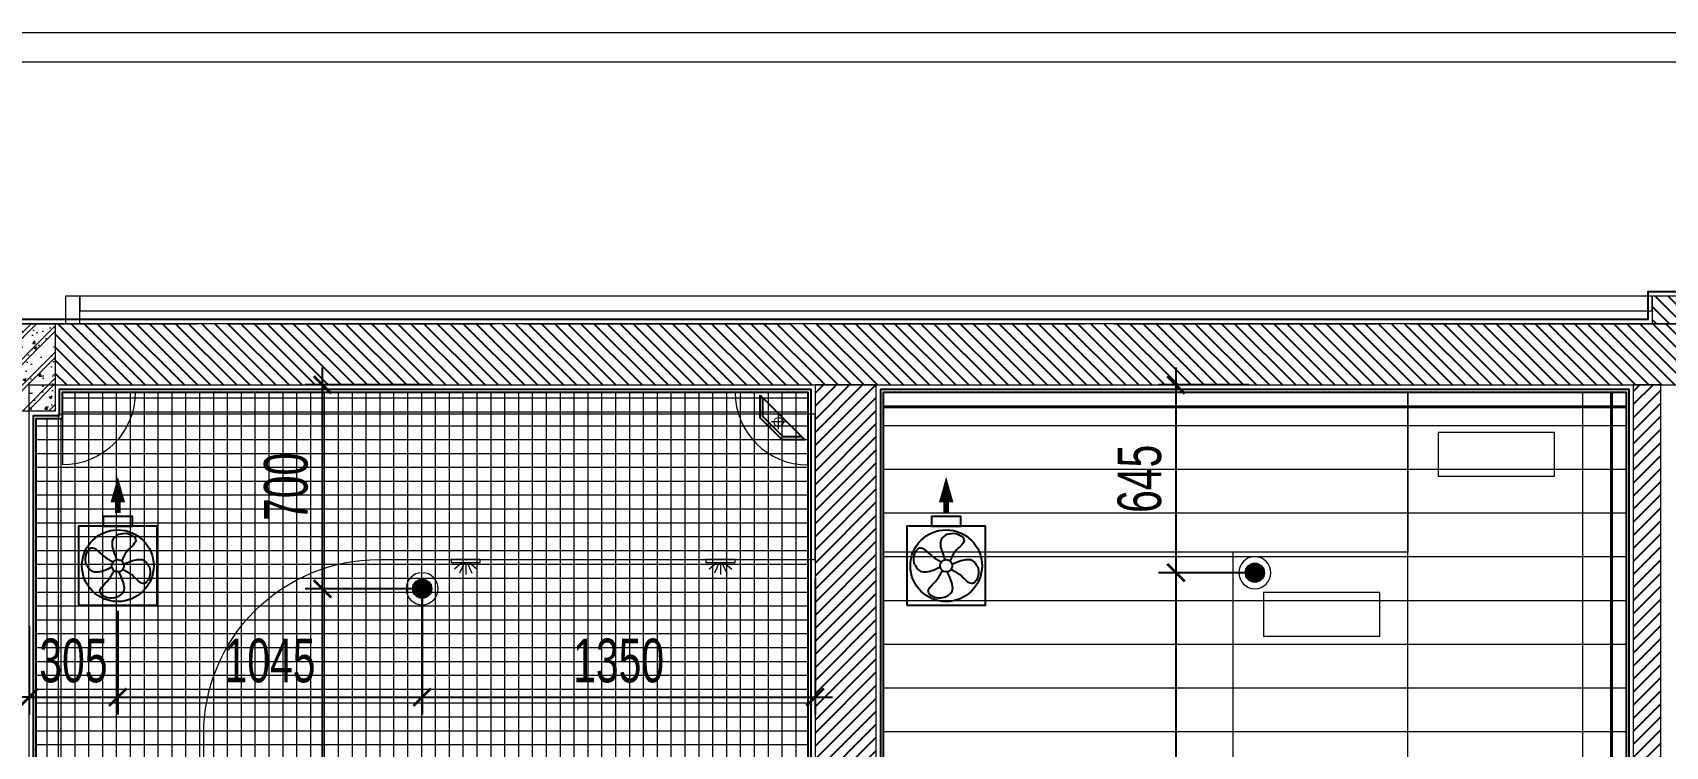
# Model space of a CAD drawing. Header units: millimetres. Extents: x -343543 to 400519, y -115663 to 104219.
# Drawn here: x -254237 to -248629, y 17949 to 20400 of the extents above; entities that cross this region are included whole.
import ezdxf
from ezdxf.xclip import XClip

# ---------------------------------------------------------------- set-up
doc = ezdxf.new("R2010")
doc.units = ezdxf.units.MM
doc.header["$XCLIPFRAME"] = 0
for name, pattern in [("$0$02'TUONG Xay$0$HIDDEN", [0.375, 0.25, -0.125]), ('MB tầng L7$0$DIVIDE2', [0.625, 0.25, -0.125, 0, -0.125, 0, -0.125]), ('XREF MAT BANG TUONG XAY$0$CENTER', [50.8, 31.75, -6.35, 6.35, -6.35]), ('Z2_MB SAN M$0$CONTINOUS', [0])]:
    doc.linetypes.add(name, pattern=pattern)
doc.layers.get('0').update_dxf_attribs({"color": 231, "lineweight": 0})
doc.layers.get('DefPoints').update_dxf_attribs({"color": 191})
for name, color, linetype, lineweight in [('10.noithat', 30, 'Continuous', 18), ('A-CLNG', 157, 'Continuous', 25), ('A-FLOR-PRTN', 161, 'Continuous', 9), ('A-PATT', 252, 'Continuous', 9), ('A-SYMBOLS', 10, 'Continuous', 13), ('fix lighting', 2, 'Continuous', 5), ('MB tầng L7$0$1.CDC-SA-TH', 2, 'MB tầng L7$0$DIVIDE2', 13), ('SME-E-LTG-DIM', 55, 'Continuous', 18), ('XREF MAT BANG TUONG XAY$0$01.Xref _MB T1$0$A-FNSH', 8, 'Continuous', 9), ('XREF MAT BANG TUONG XAY$0$01.Xref _MB T1$0$A-RAIL', 8, 'Continuous', 9), ('XREF MAT BANG TUONG XAY$0$A-GRID', 8, 'XREF MAT BANG TUONG XAY$0$CENTER', 15), ('XREF MAT BANG TUONG XAY$0$A-WALL-INT', 8, 'Continuous', 9), ('XREF MAT BANG TUONG XAY$0$P-SANRFIM', 8, 'Continuous', 13), ('XREF MAT BANG TUONG XAY$0$xref_IKIGAI_Cot$0$A-FNSH', 8, 'Continuous', 9), ('XREF MAT BANG TUONG XAY$0$xref_IKIGAI_Cot$0$A-PATT', 8, 'Continuous', 5)]:
    doc.layers.add(name, color=color, linetype=linetype, lineweight=lineweight)
for name, color, linetype in [('AC - Fan', 4, 'Continuous'), ('BB. DIEN', 6, 'Continuous'), ('Tường Tầng L7$0$VNCC-Ar-Door_Window', 4, 'Continuous'), ('XREF MAT BANG TUONG XAY$0$A-FNSH', 8, 'Continuous'), ('XREF MAT BANG TUONG XAY$0$A-FURN', 8, 'Continuous'), ('XREF MAT BANG TUONG XAY$0$A-PATT', 8, 'Continuous'), ('Z2_MB SAN M$0$INNO-THIET BI THONG GIO', 2, 'Continuous')]:
    doc.layers.add(name, color=color, linetype=linetype)
doc.layers.add('fix lightting red', color=1, linetype='Continuous', lineweight=5, true_color=0xff0000)
doc.styles.add('SM-DIMTEXT', font='SME.shx', dxfattribs={"width": 0.7})
doc.dimstyles.new('SDIM-100', dxfattribs={"dimscale": 100, "dimtxt": 2, "dimasz": 0.6, "dimexe": 0.6, "dimexo": 0.2, "dimgap": 0.5, "dimtad": 1, "dimdec": 0, "dimzin": 12, "dimtxsty": 'SM-DIMTEXT', "dimblk": 'ARCHTICK', "dimblk1": 'ARCHTICK', "dimblk2": 'ARCHTICK', "dimcen": 0.12, "dimdle": 0.6, "dimclrd": 7, "dimclre": 8, "dimadec": 0, "dimazin": 3, "dimtfac": 2, "dimtix": 1, "dimtmove": 1, "dimatfit": 3, "dimfxl": 1, "dimtzin": 0, "dimarcsym": 1})

# ---------------------------------------------------------------- blocks, each defined once
blk = doc.blocks.new('XREF MAT BANG TUONG XAY$0$00.xref_IKIGAI_Truc')
at = {"layer": 'XREF MAT BANG TUONG XAY$0$A-GRID', "color": 8, "ltscale": 20}
blk.add_lwpolyline([(-2907.5, 19400), (42750, 19400)], dxfattribs=at)
blk = doc.blocks.new('XREF MAT BANG TUONG XAY$0$xref_IKIGAI_Cot')
at = {"layer": 'XREF MAT BANG TUONG XAY$0$xref_IKIGAI_Cot$0$A-PATT'}
h = blk.add_hatch(dxfattribs=at)
h.set_pattern_fill('BT-01', color=8, scale=15, pattern_type=2)
h.set_pattern_definition([(50, (80, 80), (107.58903, -9.41282), [11.25, -123.75]), (355, (80, 80), (-20.8127, 112.8288), [9, -99]), (100.4514, (88.97, 79.22), (86.7764, 103.41593), [9.56103, -105.1713]), (46.1842, (80, 110), (160.08616, -24.82785), [16.875, -185.625]), (96.6356, (93.34, 107.93), (140.1994, 146.1177), [14.3415, -157.757]), (351.1842, (80, 110), (140.1993, 146.1178), [13.5, -148.5]), (21, (95, 102.5), (89.53606, -60.39283), [11.25, -123.75]), (326, (95, 102.5), (36.4973, 108.7725), [9, -99]), (71.4514, (102.46, 97.47), (126.0334, 48.3796), [9.56103, -105.1713]), (37.5, (80, 80), (1.82398, 49.93408), [0, -97.8, 0, -100.5, 0, -99.375]), (7.5, (80, 80), (39.46043, 59.16176), [0, -57.3, 0, -95.55, 0, -37.875]), (327.5, (46.55, 80), (80.073365, -3.38323), [0, -37.5, 0, -117, 0, -155.25]), (317.5, (31.55, 80), (87.47793, 15.01575), [0, -48.75, 0, -77.7, 0, -110.25]), (45, (80, 80), (-45.07806, 45.07806), []), (45, (80, 98.375), (-45.07806, 45.07806), [])])
h.paths.add_polyline_path([(8395, 19400), (8695, 19400), (8695, 19100), (8395, 19100)])
at = {"layer": 'XREF MAT BANG TUONG XAY$0$A-GRID', "color": 8, "ltscale": 20}
blk.add_lwpolyline([(-2907.5, 19400), (42750, 19400)], dxfattribs=at)
at = {"layer": 'XREF MAT BANG TUONG XAY$0$xref_IKIGAI_Cot$0$A-FNSH', "color": 8}
blk.add_lwpolyline([(8395, 19400), (8695, 19400), (8695, 19100), (8395, 19100)], close=True, dxfattribs=at)
blk = doc.blocks.new('*U280')
at = {"layer": 'XREF MAT BANG TUONG XAY$0$A-PATT'}
h = blk.add_hatch(dxfattribs=at)
h.set_pattern_fill('ANSI31', color=8, scale=10)
h.set_pattern_definition([(45, (38906.79, -11293.564), (-22.45064, 22.45064), [])])
h.paths.add_polyline_path([(-38.7, 47.5), (3421.3, 47.5), (3421.3, -162.5), (-38.7, -162.5)])
at = {"layer": 'XREF MAT BANG TUONG XAY$0$A-WALL-INT', "color": 8}
blk.add_lwpolyline([(-38.7, 47.5), (3421.3, 47.5), (3421.3, -162.5), (-38.7, -162.5)], close=True, dxfattribs=at)
blk = doc.blocks.new('*U232')
at = {"layer": 'XREF MAT BANG TUONG XAY$0$A-PATT'}
h = blk.add_hatch(dxfattribs=at)
h.set_pattern_fill('ANSI31', color=8, scale=10)
h.set_pattern_definition([(45, (41235.113, -11293.564), (-22.45064, 22.45064), [])])
h.paths.add_polyline_path([(-38.7, 47.5), (5749.6, 47.5), (5749.6, -162.5), (-38.7, -162.5)])
at = {"layer": 'XREF MAT BANG TUONG XAY$0$A-WALL-INT', "color": 8}
blk.add_lwpolyline([(-38.7, 47.5), (5749.6, 47.5), (5749.6, -162.5), (-38.7, -162.5)], close=True, dxfattribs=at)
blk = doc.blocks.new('*U233')
at = {"layer": 'XREF MAT BANG TUONG XAY$0$A-PATT'}
h = blk.add_hatch(dxfattribs=at)
h.set_pattern_fill('ANSI31', color=8, scale=10)
h.set_pattern_definition([(45, (35750.103, -11178.564), (-22.45064, 22.45064), [])])
h.paths.add_polyline_path([(-38.7, 47.5), (264.6, 47.5), (264.6, -47.5), (-38.7, -47.5)])
at = {"layer": 'XREF MAT BANG TUONG XAY$0$A-WALL-INT', "color": 8}
blk.add_lwpolyline([(-38.7, 47.5), (264.6, 47.5), (264.6, -47.5), (-38.7, -47.5)], close=True, dxfattribs=at)
blk = doc.blocks.new('*U279')
at = {"layer": 'XREF MAT BANG TUONG XAY$0$A-PATT'}
h = blk.add_hatch(dxfattribs=at)
h.set_pattern_fill('ANSI31', color=8, scale=10)
h.set_pattern_definition([(45, (43311.79, -11178.564), (-22.45064, 22.45064), [])])
h.paths.add_polyline_path([(-38.7, 47.5), (7826.3, 47.5), (7826.3, -47.5), (-38.7, -47.5)])
at = {"layer": 'XREF MAT BANG TUONG XAY$0$A-WALL-INT', "color": 8}
blk.add_lwpolyline([(-38.7, 47.5), (7826.3, 47.5), (7826.3, -47.5), (-38.7, -47.5)], close=True, dxfattribs=at)
blk = doc.blocks.new('XREF MAT BANG NOI THAT')
at = {"color": 8}
for points in [[(11540, 19165), (13340, 19165), (13340, 18615), (11540, 18615)], [(13340, 19165), (13940, 19165), (13940, 14725), (13340, 14725)], [(14090, 19165), (13940, 19165), (13940, 14725), (14090, 14725)], [(13844.4, 19026.8), (13444.4, 19026.8), (13444.4, 18876.8), (13844.4, 18876.8)], [(13340, 18615), (12740, 18615), (12740, 14725), (13340, 14725)], [(13244.4, 18476.8), (12844.4, 18476.8), (12844.4, 18326.8), (13244.4, 18326.8)]]:
    blk.add_lwpolyline(points, close=True, dxfattribs=at)
blk = doc.blocks.new('01.Xref _MB T1')
at = {"color": 8}
for points in [[(8780.00007, 19494.99915), (8730.00007, 19494.99915), (8730.00007, 19400), (8780.00007, 19400)], [(39999.98286, 2999.99997), (40000.00012, 19400), (-0.00011, 19399.99891), (0.00011, 2999.99997), (8394.99073, 2999.9999), (8394.99073, -99.99996), (31605.0109, -99.99952), (31605.0109, 3000.00035)]]:
    blk.add_lwpolyline(points, close=True, dxfattribs=at)
blk.add_lwpolyline([(8605.00011, 15995.00022), (8604.98143, 19189.99915), (11305, 19189.99903)], dxfattribs=at)
at = {"layer": 'XREF MAT BANG TUONG XAY$0$01.Xref _MB T1$0$A-FNSH', "color": 8}
for points in [[(8394.99073, 1999.99999), (-1000, 1999.99998), (-1000.00012, 20399.99968), (14583.31301, 20400.0078)], [(-899.99999, 5519.99987), (-900.00012, 20299.99973), (14483.31306, 20300.00774), (14483.31333, 19400)]]:
    blk.add_lwpolyline(points, dxfattribs=at)
at = {"layer": 'XREF MAT BANG TUONG XAY$0$01.Xref _MB T1$0$A-RAIL', "color": 8}
blk.add_lwpolyline([(8780.00007, 19494.99885), (8780.00007, 19444.99885), (14180.00007, 19444.9993), (14180.00007, 19494.9993)], close=True, dxfattribs=at)
at = {"layer": 'XREF MAT BANG TUONG XAY$0$A-FNSH', "color": 8}
for points in [[(14498.31323, 19509.9993), (14165.00007, 19509.9993), (14165.00007, 19414.99916), (7544.99993, 19415.00765)], [(8380.00005, 15885.00022), (9724.93809, 15884.99914), (9724.93809, 16009.99923), (8620.00015, 16009.9928), (8620.00776, 19085.00042), (8709.99008, 19085.0002), (8709.99008, 19174.99915), (11290, 19174.99903), (11290, 16010.00022), (11195, 16010.00022), (11195, 15885.00022), (11290, 15885.00022), (11290, 15714.99997), (11530, 15714.99997), (11530, 19174.99915), (14100, 19174.99915), (14100, 14714.99999), (11529.99993, 14714.99999), (11530, 14814.99997), (11290.00003, 14814.99997), (11289.99998, 14715.00011), (8379.99068, 14715.00011)], [(8370.00008, 15875.00023), (9734.93809, 15874.99913), (9734.93809, 16019.99929), (8630.00017, 16019.99286), (8630.00774, 19075.0004), (8719.99008, 19075.00017), (8719.99008, 19164.99915), (11280, 19164.99904), (11280, 16020.00022), (11185, 16020.00022), (11185, 15875.00022), (11280, 15875.00022), (11280, 15704.99997), (11540, 15704.99997), (11540, 19164.99915), (14090, 19164.99915), (14090, 14724.99999), (11539.99994, 14724.99999), (11540, 14824.99997), (11280.00004, 14824.99997), (11279.99999, 14725.00011), (8369.99066, 14725.00011)]]:
    blk.add_lwpolyline(points, dxfattribs=at)
at = {"layer": 'XREF MAT BANG TUONG XAY$0$P-SANRFIM', "color": 8}
blk.add_lwpolyline([(11305, 19089.99915), (8704.98143, 19089.99915), (8704.98143, 15995.00022), (9204.99408, 15994.99992), (9204.99408, 17989.99908, -0.4142135681), (9804.9941, 18589.99908), (11305, 18589.99905)], format="xyb", close=True, dxfattribs=at)
at = {"color": 8}
blk.add_blockref('XREF MAT BANG TUONG XAY$0$00.xref_IKIGAI_Truc', (0.00011, 0), dxfattribs=at)
ref = blk.add_blockref('XREF MAT BANG TUONG XAY$0$xref_IKIGAI_Cot', (-0.00927, -0.00001), dxfattribs=at)
XClip(ref).set_block_clipping_path([(-1610.3425959283, -2225.6693134198), (41829.1295208634, 21555.8819575264)])
at = {"layer": 'XREF MAT BANG TUONG XAY$0$A-FURN', "color": 8, "xscale": -1}
for name, p, rotation in [('*U233', (14218.69838, 19447.5), 180), ('*U232', (8733.68861, 19237.49914), 180), ('*U280', (11467.49912, 15768.6825), 270), ('*U279', (14162.5, 11363.6983), 270)]:
    blk.add_blockref(name, p, dxfattribs=dict(at, rotation=rotation))
at = {"layer": 'A-PATT', "color": 8}
blk.add_blockref('XREF MAT BANG NOI THAT', (0, 0), dxfattribs=at)
blk = doc.blocks.new('LT10')
for points in [[(0, 0), (-250, 0)], [(0, 0), (0, -250)]]:
    blk.add_lwpolyline(points)
blk.add_arc((0, 0), 250, 180, 270)
blk = doc.blocks.new('LT13')
blk.add_lwpolyline([(-50, -10), (50, -10), (50, 0), (-50, 0)], close=True)
for points in [[(-11.9, -10), (-39.1, -32.7)], [(-4.6, -10), (-21.1, -46.4)], [(0, -10), (0, -51)], [(4.6, -10), (21.1, -46.4)], [(11.9, -10), (39.1, -32.7)]]:
    blk.add_lwpolyline(points)
blk = doc.blocks.new('DenSanTuongT1Ikigai')
at = {"layer": 'fix lighting', "color": 5, "linetype": "$0$02'TUONG Xay$0$HIDDEN", "ltscale": 500, "true_color": 0x0000ff, "const_width": 10}
blk.add_lwpolyline([(11540, 19115), (14090, 19115)], dxfattribs=at)
at = {"layer": 'fix lightting red', "linetype": "$0$02'TUONG Xay$0$HIDDEN", "ltscale": 500, "const_width": 10}
blk.add_lwpolyline([(14040, 19165), (14040, 14725)], dxfattribs=at)
at = {"layer": 'fix lightting red', "xscale": -1}
blk.add_blockref('LT10', (8720, 19165), dxfattribs=at)
at = {"layer": 'fix lightting red'}
for name, p in [('LT10', (11280, 19165)), ('LT13', (10105, 18590)), ('LT13', (10980, 18590))]:
    blk.add_blockref(name, p, dxfattribs=at)
blk = doc.blocks.new('ddd')
at = {"layer": '10.noithat'}
blk.add_line((2247246, 193285), (2247246, 193285), dxfattribs=at)
at = {"layer": 'BB. DIEN', "color": 2}
for p, q in [((2247226, 193251), (2247378, 193403)), ((2247514, 193383), (2247246, 193115)), ((2247246, 193243), (2247386, 193383)), ((2247378, 193403), (2247534, 193403)), ((2247386, 193383), (2247514, 193383)), ((2247534, 193403), (2247514, 193383)), ((2247226, 193095), (2247226, 193251)), ((2247246, 193115), (2247246, 193243)), ((2247246, 193115), (2247226, 193095))]:
    blk.add_line(p, q, dxfattribs=at)
at = {"layer": 'MB tầng L7$0$1.CDC-SA-TH'}
for p, q in [((2247299, 193275), (2247399, 193275)), ((2247349, 193225), (2247349, 193325))]:
    blk.add_line(p, q, dxfattribs=at)
blk.add_circle((2247349, 193275), 31, dxfattribs=at)
blk = doc.blocks.new('_ArchTick')
at = {"color": 0, "linetype": 'ByBlock', "const_width": 0.15}
blk.add_lwpolyline([(-0.5, -0.5), (0.5, 0.5)], dxfattribs=at)
blk = doc.blocks.new('*D1047')
at = {"layer": 'DefPoints', "color": 0, "transparency": 16777216}
for p in [(-253944, 18433.6), (-254249, 18382.2), (-253944, 18117.4)]:
    blk.add_point(p, dxfattribs=at)
at = {"layer": 'SME-E-LTG-DIM', "color": 8, "lineweight": -2, "transparency": 16777216}
for p, q in [((-253944, 18413.6), (-253944, 18057.4)), ((-254249, 18362.2), (-254249, 18057.4))]:
    blk.add_line(p, q, dxfattribs=at)
at = {"layer": 'SME-E-LTG-DIM', "color": 7, "lineweight": -2, "transparency": 16777216}
for p, q in [((-254249, 18117.4), (-254309, 18117.4)), ((-254249, 18117.4), (-253944, 18117.4)), ((-253944, 18117.4), (-253884, 18117.4))]:
    blk.add_line(p, q, dxfattribs=at)
at = {"layer": 'SME-E-LTG-DIM', "color": 7, "lineweight": -2, "transparency": 16777216, "xscale": 60, "yscale": 60, "zscale": 60}
blk.add_blockref('_ArchTick', (-254249, 18117.4), dxfattribs=at)
at = {"layer": 'SME-E-LTG-DIM', "color": 7, "lineweight": -2, "transparency": 16777216, "xscale": 60, "yscale": 60, "zscale": 60, "rotation": 180}
blk.add_blockref('_ArchTick', (-253944, 18117.4), dxfattribs=at)
at = {"layer": 'SME-E-LTG-DIM', "color": 0, "transparency": 16777216, "insert": (-254096.5, 18242.4), "char_height": 150, "attachment_point": 5, "style": 'SM-DIMTEXT'}
blk.add_mtext('305', dxfattribs=at)
blk = doc.blocks.new('*D1048')
at = {"layer": 'DefPoints', "color": 0, "transparency": 16777216}
for p in [(-252898.8, 18491), (-253944, 18433.6), (-252898.8, 18117.4)]:
    blk.add_point(p, dxfattribs=at)
at = {"layer": 'SME-E-LTG-DIM', "color": 8, "lineweight": -2, "transparency": 16777216}
for p, q in [((-252898.8, 18471), (-252898.8, 18057.4)), ((-253944, 18413.6), (-253944, 18057.4))]:
    blk.add_line(p, q, dxfattribs=at)
at = {"layer": 'SME-E-LTG-DIM', "color": 7, "lineweight": -2, "transparency": 16777216}
blk.add_line((-254004, 18117.4), (-252838.8, 18117.4), dxfattribs=at)
at = {"layer": 'SME-E-LTG-DIM', "color": 7, "lineweight": -2, "transparency": 16777216, "xscale": 60, "yscale": 60, "zscale": 60, "rotation": 180}
blk.add_blockref('_ArchTick', (-253944, 18117.4), dxfattribs=at)
at = {"layer": 'SME-E-LTG-DIM', "color": 7, "lineweight": -2, "transparency": 16777216, "xscale": 60, "yscale": 60, "zscale": 60}
blk.add_blockref('_ArchTick', (-252898.8, 18117.4), dxfattribs=at)
at = {"layer": 'SME-E-LTG-DIM', "color": 0, "transparency": 16777216, "insert": (-253421.4, 18242.4), "char_height": 150, "attachment_point": 5, "style": 'SM-DIMTEXT'}
blk.add_mtext('1045', dxfattribs=at)
blk = doc.blocks.new('*D1049')
at = {"layer": 'DefPoints', "color": 0, "transparency": 16777216}
for p in [(-251549, 18546.1), (-252898.8, 18491), (-251549, 18117.4)]:
    blk.add_point(p, dxfattribs=at)
at = {"layer": 'SME-E-LTG-DIM', "color": 8, "lineweight": -2, "transparency": 16777216}
for p, q in [((-251549, 18526.1), (-251549, 18057.4)), ((-252898.8, 18471), (-252898.8, 18057.4))]:
    blk.add_line(p, q, dxfattribs=at)
at = {"layer": 'SME-E-LTG-DIM', "color": 7, "lineweight": -2, "transparency": 16777216}
blk.add_line((-252958.8, 18117.4), (-251489, 18117.4), dxfattribs=at)
at = {"layer": 'SME-E-LTG-DIM', "color": 7, "lineweight": -2, "transparency": 16777216, "xscale": 60, "yscale": 60, "zscale": 60, "rotation": 180}
blk.add_blockref('_ArchTick', (-252898.8, 18117.4), dxfattribs=at)
at = {"layer": 'SME-E-LTG-DIM', "color": 7, "lineweight": -2, "transparency": 16777216, "xscale": 60, "yscale": 60, "zscale": 60}
blk.add_blockref('_ArchTick', (-251549, 18117.4), dxfattribs=at)
at = {"layer": 'SME-E-LTG-DIM', "color": 0, "transparency": 16777216, "insert": (-252223.9, 18242.4), "char_height": 150, "attachment_point": 5, "style": 'SM-DIMTEXT'}
blk.add_mtext('1350', dxfattribs=at)
blk = doc.blocks.new('*D1051')
at = {"layer": 'DefPoints', "color": 0, "transparency": 16777216}
for p in [(-253241.1, 18490), (-252898.8, 18490), (-252897.8, 16690)]:
    blk.add_point(p, dxfattribs=at)
at = {"layer": 'SME-E-LTG-DIM', "color": 7, "lineweight": -2, "transparency": 16777216}
blk.add_line((-253241.1, 16630), (-253241.1, 18550), dxfattribs=at)
at = {"layer": 'SME-E-LTG-DIM', "color": 8, "lineweight": -2, "transparency": 16777216}
for p, q in [((-252918.8, 18490), (-253301.1, 18490)), ((-252917.8, 16690), (-253301.1, 16690))]:
    blk.add_line(p, q, dxfattribs=at)
at = {"layer": 'SME-E-LTG-DIM', "color": 7, "lineweight": -2, "transparency": 16777216, "xscale": 60, "yscale": 60, "zscale": 60}
for p, rotation in [((-253241.1, 18490), 90), ((-253241.1, 16690), 270)]:
    blk.add_blockref('_ArchTick', p, dxfattribs=dict(at, rotation=rotation))
at = {"layer": 'SME-E-LTG-DIM', "color": 0, "transparency": 16777216, "insert": (-253366.1, 17590), "char_height": 150, "attachment_point": 5, "rotation": 90, "style": 'SM-DIMTEXT'}
blk.add_mtext('1800', dxfattribs=at)
blk = doc.blocks.new('*D1052')
at = {"layer": 'DefPoints', "color": 0, "transparency": 16777216}
for p in [(-253241.1, 19190), (-252852.6, 19190), (-252898.8, 18490)]:
    blk.add_point(p, dxfattribs=at)
at = {"layer": 'SME-E-LTG-DIM', "color": 7, "lineweight": -2, "transparency": 16777216}
blk.add_line((-253241.1, 18430), (-253241.1, 19250), dxfattribs=at)
at = {"layer": 'SME-E-LTG-DIM', "color": 8, "lineweight": -2, "transparency": 16777216}
for p, q in [((-252872.6, 19190), (-253301.1, 19190)), ((-252918.8, 18490), (-253301.1, 18490))]:
    blk.add_line(p, q, dxfattribs=at)
at = {"layer": 'SME-E-LTG-DIM', "color": 7, "lineweight": -2, "transparency": 16777216, "xscale": 60, "yscale": 60, "zscale": 60}
for p, rotation in [((-253241.1, 19190), 90), ((-253241.1, 18490), 270)]:
    blk.add_blockref('_ArchTick', p, dxfattribs=dict(at, rotation=rotation))
at = {"layer": 'SME-E-LTG-DIM', "color": 0, "transparency": 16777216, "insert": (-253366.1, 18840), "char_height": 150, "attachment_point": 5, "rotation": 90, "style": 'SM-DIMTEXT'}
blk.add_mtext('700', dxfattribs=at)
blk = doc.blocks.new('*D1055')
at = {"layer": 'DefPoints', "color": 0, "transparency": 16777216}
for p in [(-250309.5, 18545), (-250039, 18545), (-250039, 16945)]:
    blk.add_point(p, dxfattribs=at)
at = {"layer": 'SME-E-LTG-DIM', "color": 7, "lineweight": -2, "transparency": 16777216}
blk.add_line((-250309.5, 16885), (-250309.5, 18605), dxfattribs=at)
at = {"layer": 'SME-E-LTG-DIM', "color": 8, "lineweight": -2, "transparency": 16777216}
for p, q in [((-250059, 18545), (-250369.5, 18545)), ((-250059, 16945), (-250369.5, 16945))]:
    blk.add_line(p, q, dxfattribs=at)
at = {"layer": 'SME-E-LTG-DIM', "color": 7, "lineweight": -2, "transparency": 16777216, "xscale": 60, "yscale": 60, "zscale": 60}
for p, rotation in [((-250309.5, 18545), 90), ((-250309.5, 16945), 270)]:
    blk.add_blockref('_ArchTick', p, dxfattribs=dict(at, rotation=rotation))
at = {"layer": 'SME-E-LTG-DIM', "color": 0, "transparency": 16777216, "insert": (-250434.5, 17745), "char_height": 150, "attachment_point": 5, "rotation": 90, "style": 'SM-DIMTEXT'}
blk.add_mtext('1600', dxfattribs=at)
blk = doc.blocks.new('*D1056')
at = {"layer": 'DefPoints', "color": 0, "transparency": 16777216}
for p in [(-250309.5, 19190), (-250039, 19190), (-250039, 18545)]:
    blk.add_point(p, dxfattribs=at)
at = {"layer": 'SME-E-LTG-DIM', "color": 7, "lineweight": -2, "transparency": 16777216}
blk.add_line((-250309.5, 18485), (-250309.5, 19250), dxfattribs=at)
at = {"layer": 'SME-E-LTG-DIM', "color": 8, "lineweight": -2, "transparency": 16777216}
for p, q in [((-250059, 19190), (-250369.5, 19190)), ((-250059, 18545), (-250369.5, 18545))]:
    blk.add_line(p, q, dxfattribs=at)
at = {"layer": 'SME-E-LTG-DIM', "color": 7, "lineweight": -2, "transparency": 16777216, "xscale": 60, "yscale": 60, "zscale": 60}
for p, rotation in [((-250309.5, 19190), 90), ((-250309.5, 18545), 270)]:
    blk.add_blockref('_ArchTick', p, dxfattribs=dict(at, rotation=rotation))
at = {"layer": 'SME-E-LTG-DIM', "color": 0, "transparency": 16777216, "insert": (-250434.5, 18867.5), "char_height": 150, "attachment_point": 5, "rotation": 90, "style": 'SM-DIMTEXT'}
blk.add_mtext('645', dxfattribs=at)
blk = doc.blocks.new('XR-TRAN_SANH$0$A$C896e62ca')
at = {"layer": 'A-PATT', "true_color": 0x848484}
h = blk.add_hatch(color=252, dxfattribs=at)
h.dxf.hatch_style = 1
edge = h.paths.add_edge_path()
edge.add_arc((0, 0), 33, 0, 360)
at = {"color": 0, "linetype": 'ByBlock'}
for p, q in [((33, 0), (-33, 0)), ((0, 33), (0, -33))]:
    blk.add_line(p, q, dxfattribs=at)
blk.add_circle((0, 0), 33, dxfattribs=at)
for start, end in [(90, 270), (270, 90)]:
    blk.add_arc((0, 0), 55, start, end, dxfattribs=at)
blk = doc.blocks.new('Z2_MB SAN M$0$Quat hut lap tran')
at = {"layer": 'Z2_MB SAN M$0$INNO-THIET BI THONG GIO', "color": 1, "linetype": 'Z2_MB SAN M$0$CONTINOUS'}
blk.add_lwpolyline([(0, 305.8, 0, 50, 0), (0, 217.5, 0, 0, 0)], format="xyseb", dxfattribs=at)
at = {"layer": 'Z2_MB SAN M$0$INNO-THIET BI THONG GIO', "color": 1, "linetype": 'Z2_MB SAN M$0$CONTINOUS', "const_width": 20}
blk.add_lwpolyline([(0, 217.5), (0, 181.2)], dxfattribs=at)
at = {"layer": 'Z2_MB SAN M$0$INNO-THIET BI THONG GIO', "color": 1, "linetype": 'Z2_MB SAN M$0$CONTINOUS'}
blk.add_lwpolyline([(-50, 135.4), (50, 135.4), (50, 169), (-50, 169)], close=True, dxfattribs=at)
at = {"layer": 'Z2_MB SAN M$0$INNO-THIET BI THONG GIO', "color": 3, "linetype": 'Z2_MB SAN M$0$CONTINOUS'}
blk.add_lwpolyline([(-135.4, -135.4), (135.4, -135.4), (135.4, 135.4), (-135.4, 135.4)], close=True, dxfattribs=at)
at = {"layer": 'Z2_MB SAN M$0$INNO-THIET BI THONG GIO', "color": 8, "linetype": 'Z2_MB SAN M$0$CONTINOUS', "ltscale": 2.5}
blk.add_circle((0, 0), 123.1, dxfattribs=at)
at = {"layer": 'Z2_MB SAN M$0$INNO-THIET BI THONG GIO', "color": 8, "linetype": 'Z2_MB SAN M$0$CONTINOUS'}
blk.add_circle((0, 0), 21.1, dxfattribs=at)
for points in [[(4.4, 108.3), (33.5, 110.4), (61.1, 91.4), (30.9, 48.8), (13.4, 16.3)], [(-108.3, 4.4), (-110.4, 33.5), (-91.4, 61.1), (-51, 34.7), (-16.3, 13.4)], [(4.4, 108.3), (-3.9, 103.3), (-14.6, 94.2), (-14.6, 49.6), (-3.9, 20.7)], [(-108.3, 4.4), (-103.3, -3.9), (-94.1, -15.7), (-49.4, -16.5), (-20.7, -3.9)], [(108.3, -4.4), (103.3, 3.9), (93, 15.7), (50.8, 16.5), (20.7, 3.9)], [(-4.4, -108.3), (-33.5, -110.4), (-61.1, -91.4), (-32.8, -49.6), (-13.4, -16.3)], [(-4.4, -108.3), (3.9, -103.3), (17.7, -92.6), (15.2, -46.3), (3.9, -20.7)], [(108.3, -4.4), (110.4, -33.5), (91.4, -61.1), (49.9, -33), (16.3, -13.4)]]:
    blk.add_spline(points, degree=3, dxfattribs=at)

msp = doc.modelspace()

# ---------------------------------------------------------------- block references
at = {"layer": 'A-SYMBOLS'}
msp.add_blockref('01.Xref _MB T1', (-262854, 0), dxfattribs=at)

# ---------------------------------------------------------------- next in the draw order: hatches: boundary and pattern name
at = {"layer": 'A-PATT'}
h = msp.add_hatch(dxfattribs=at)
h.set_pattern_fill('ANSI37', color=256, scale=15, angle=45)
h.set_pattern_definition([(90, (-262854.025, -1e-05), (-47.625, 0), []), (180, (-262854.025, -1e-05), (-7e-15, -47.625), [])])
h.paths.add_polyline_path([(-251574, 19165), (-251574, 16020), (-254224, 16020), (-254224, 19075), (-254134, 19075), (-254134, 19165)])
h = msp.add_hatch(dxfattribs=at)
h.set_pattern_fill('_USER', color=256, scale=150, pattern_type=0)
h.set_pattern_definition([(0, (-262854.02, -1e-05), (0, 150), [])])
h.paths.add_polyline_path([(-251314, 19165), (-248764, 19165), (-248764, 14725), (-251314, 14725)])

# ---------------------------------------------------------------- next in the draw order: linework, layer by layer
at = {"layer": 'A-CLNG', "color": 251}
for points in [[(-251574, 19165), (-251574, 16020), (-254224, 16020), (-254224, 19075), (-254134, 19075), (-254134, 19165)], [(-251314, 19165), (-248764, 19165), (-248764, 14725), (-251314, 14725)]]:
    msp.add_lwpolyline(points, close=True, dxfattribs=at)

# ---------------------------------------------------------------- next in the draw order: block references
at = {"layer": 'AC - Fan', "ltscale": 500, "zscale": 7.999999999999997}
for p in [(-253944, 18569), (-251099, 18569)]:
    msp.add_blockref('Z2_MB SAN M$0$Quat hut lap tran', p, dxfattribs=at)
at = {"layer": 'fix lighting'}
for p in [(-250039, 18545), (-252898.8, 18490)]:
    msp.add_blockref('XR-TRAN_SANH$0$A$C896e62ca', p, dxfattribs=at)

# ---------------------------------------------------------------- next in the draw order: block references
at = {"layer": 'A-FLOR-PRTN'}
msp.add_blockref('DenSanTuongT1Ikigai', (-262854, 0), dxfattribs=at)

# ---------------------------------------------------------------- next in the draw order: block references
at = {"layer": 'Tường Tầng L7$0$VNCC-Ar-Door_Window', "xscale": 0.500000000000001, "yscale": 0.500000000000001, "zscale": 0.500000000000001, "rotation": 90}
msp.add_blockref('ddd', (-155036.9, -1104611.8), dxfattribs=at)

# ---------------------------------------------------------------- next in the draw order: dimensions: what is measured, and where the dimension line sits
at = {"layer": 'SME-E-LTG-DIM'}
for base, p1, p2, picture, middle in [((-253241.1, 19190), (-252898.8, 18490), (-252852.6, 19190), '*D1052', (-253366.1, 18840)), ((-250309.5, 19190), (-250039, 18545), (-250039, 19190), '*D1056', (-250434.5, 18867.5)), ((-250309.5, 18545), (-250039, 16945), (-250039, 18545), '*D1055', (-250434.5, 17745)), ((-253241.1, 18490), (-252897.8, 16690), (-252898.8, 18490), '*D1051', (-253366.1, 17590))]:
    dim = msp.add_linear_dim(base=base, p1=p1, p2=p2, angle=90, dimstyle='SDIM-100', override={"dimtxt": 1.5, "dimtfill": 0}, dxfattribs=at)
    dim.commit()
    dim.dimension.update_dxf_attribs({"geometry": picture, "text_midpoint": middle})
for base, p1, p2, picture, middle in [((-251549, 18117.4), (-252898.8, 18491), (-251549, 18546.1), '*D1049', (-252223.9, 18242.4)), ((-252898.8, 18117.4), (-253944, 18433.6), (-252898.8, 18491), '*D1048', (-253421.4, 18242.4)), ((-253944, 18117.4), (-254249, 18382.2), (-253944, 18433.6), '*D1047', (-254096.5, 18242.4))]:
    dim = msp.add_linear_dim(base=base, p1=p1, p2=p2, dimstyle='SDIM-100', override={"dimtxt": 1.5, "dimtfill": 0}, dxfattribs=at)
    dim.commit()
    dim.dimension.update_dxf_attribs({"geometry": picture, "text_midpoint": middle})

doc.saveas('drawing.dxf')
